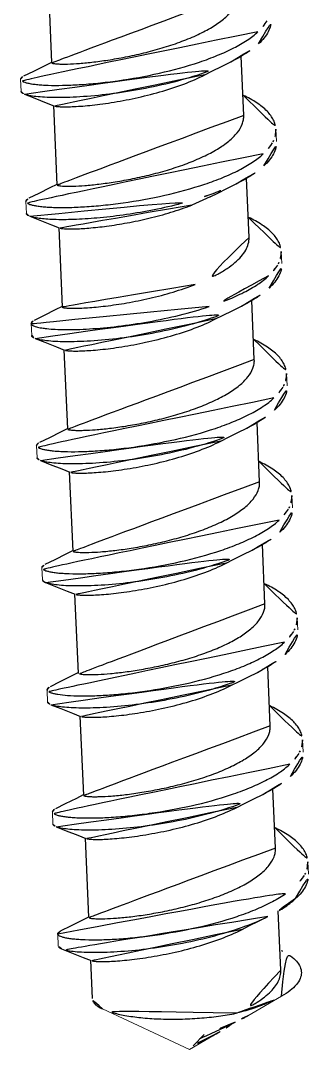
# Model space of a CAD drawing. Extents: x 16296675204 to 16296683393, y -37409618576 to -37409617244.
# Drawn here: x 16296675495.73 to 16296675500.29, y -37409618154.42 to -37409618138.15 of the extents above; entities that cross this region are included whole.
import ezdxf

# ---------------------------------------------------------------- set-up
doc = ezdxf.new("R2010")
doc.units = 0
doc.header["$LTSCALE"] = 10
doc.header["$MEASUREMENT"] = 0
doc.linetypes.add('ACAD_ISO02W100', pattern=[15, 12, -3])
doc.layers.get('0').update_dxf_attribs({"linetype": 'CONTINUOUS'})
doc.layers.add('虚线', color=8, linetype='ACAD_ISO02W100', lineweight=20)

msp = doc.modelspace()

# ---------------------------------------------------------------- linework, layer by layer
at = {"color": 7, "linetype": 'Continuous'}
for p, q in [((16296675496.16975, -37409618137.561043), (16296675496.224079, -37409618138.811523)), ((16296675499.263201, -37409618139.646637), (16296675499.222509, -37409618138.710068)), ((16296675496.14135, -37409618139.446564), (16296675496.263149, -37409618139.49556)), ((16296675496.253639, -37409618139.49173), (16296675496.30797, -37409618140.74221)), ((16296675499.34708, -37409618141.577339), (16296675499.306339, -37409618140.639549)), ((16296675498.734079, -37409618140.934486), (16296675498.44273, -37409618141.064293)), ((16296675496.221531, -37409618141.375771), (16296675496.347031, -37409618141.426247)), ((16296675496.337521, -37409618141.422417), (16296675496.39185, -37409618142.672897)), ((16296675499.430969, -37409618143.508034), (16296675499.39027, -37409618142.571373)), ((16296675496.30542, -37409618143.306473), (16296675496.43092, -37409618143.356941)), ((16296675496.42141, -37409618143.353119), (16296675496.47574, -37409618144.6036)), ((16296675499.514851, -37409618145.438728), (16296675499.474159, -37409618144.502274)), ((16296675496.389299, -37409618145.23716), (16296675496.514799, -37409618145.287643)), ((16296675496.505289, -37409618145.283813), (16296675496.55962, -37409618146.534286)), ((16296675499.59874, -37409618147.369423), (16296675499.55801, -37409618146.432137)), ((16296675496.07897, -37409618146.990387), (16296675496.0874, -37409618147.008163)), ((16296675496.0874, -37409618147.008163), (16296675496.131201, -37409618147.033859)), ((16296675496.473181, -37409618147.167847), (16296675496.59869, -37409618147.21833)), ((16296675496.58918, -37409618147.2145), (16296675496.643511, -37409618148.464989)), ((16296675499.682619, -37409618149.30011), (16296675499.64193, -37409618148.363449)), ((16296675496.64954, -37409618148.471581), (16296675496.643511, -37409618148.464989)), ((16296675496.162889, -37409618148.745781), (16296675496.154461, -37409618148.72802)), ((16296675496.55707, -37409618149.098549), (16296675496.68257, -37409618149.149017)), ((16296675496.673059, -37409618149.145203), (16296675496.72739, -37409618150.395683)), ((16296675499.76651, -37409618151.230797), (16296675499.725821, -37409618150.294357)), ((16296675496.640949, -37409618151.029243), (16296675496.76646, -37409618151.07972)), ((16296675496.756941, -37409618151.07589), (16296675496.811279, -37409618152.32637)), ((16296675499.850389, -37409618153.161499), (16296675499.80971, -37409618152.225273)), ((16296675496.72484, -37409618152.95993), (16296675496.85034, -37409618153.010406)), ((16296675496.84083, -37409618153.006577), (16296675496.86706, -37409618153.610359)), ((16296675498.75775, -37409618154.158211), (16296675498.95294, -37409618154.066589)), ((16296675498.95294, -37409618154.066589), (16296675499.12575, -37409618153.986198)), ((16296675498.461281, -37409618154.356293), (16296675498.635771, -37409618154.1782)), ((16296675498.64282, -37409618154.213203), (16296675498.56138, -37409618154.252831)), ((16296675498.64282, -37409618154.213203), (16296675498.668699, -37409618154.200691)), ((16296675498.668699, -37409618154.200691), (16296675498.75775, -37409618154.158211)), ((16296675498.890671, -37409618154.134277), (16296675498.88343, -37409618154.138443))]:
    msp.add_line(p, q, dxfattribs=at)
for points in [[(16296675496.22224, -37409618138.807892), (16296675496.115999, -37409618138.861771), (16296675495.93848, -37409618138.950371), (16296675495.7833, -37409618139.026741)], [(16296675498.6502, -37409618139.003799), (16296675498.759489, -37409618138.948387), (16296675498.92098, -37409618138.867844), (16296675499.05957, -37409618138.799652)], [(16296675495.79563, -37409618139.311073), (16296675495.959021, -37409618139.37455), (16296675496.14135, -37409618139.446564)], [(16296675496.306129, -37409618140.738579), (16296675496.199881, -37409618140.792458), (16296675496.02236, -37409618140.881073), (16296675495.867189, -37409618140.957443)], [(16296675498.734079, -37409618140.934486), (16296675498.84338, -37409618140.879089), (16296675499.004869, -37409618140.798531), (16296675499.143459, -37409618140.730347)], [(16296675495.879539, -37409618141.241783), (16296675496.037069, -37409618141.302963), (16296675496.221531, -37409618141.375771)], [(16296675496.390011, -37409618142.669273), (16296675496.28377, -37409618142.723152), (16296675496.106251, -37409618142.81176), (16296675495.951071, -37409618142.88813)], [(16296675498.817961, -37409618142.865181), (16296675498.927259, -37409618142.809776), (16296675499.088751, -37409618142.729233), (16296675499.227341, -37409618142.661041)], [(16296675495.963421, -37409618143.17247), (16296675496.120951, -37409618143.23365), (16296675496.30542, -37409618143.306473)], [(16296675496.4739, -37409618144.599968), (16296675496.367649, -37409618144.653847), (16296675496.19013, -37409618144.742447), (16296675496.03496, -37409618144.818817)], [(16296675498.90185, -37409618144.795883), (16296675499.011141, -37409618144.740479), (16296675499.17264, -37409618144.65992), (16296675499.31123, -37409618144.591728)], [(16296675496.04731, -37409618145.103157), (16296675496.20484, -37409618145.164337), (16296675496.389299, -37409618145.23716)], [(16296675496.557779, -37409618146.530663), (16296675496.45154, -37409618146.584541), (16296675496.27401, -37409618146.673149), (16296675496.118839, -37409618146.749512)], [(16296675498.985729, -37409618146.72657), (16296675499.09503, -37409618146.671173), (16296675499.256519, -37409618146.590607), (16296675499.395109, -37409618146.522423)], [(16296675496.131201, -37409618147.033859), (16296675496.288719, -37409618147.095039), (16296675496.473181, -37409618147.167847)], [(16296675496.641661, -37409618148.461357), (16296675496.535419, -37409618148.515244), (16296675496.357901, -37409618148.603844), (16296675496.202721, -37409618148.680206)], [(16296675499.06962, -37409618148.657257), (16296675499.178909, -37409618148.60186), (16296675499.34041, -37409618148.521309), (16296675499.478991, -37409618148.453117)], [(16296675496.21508, -37409618148.964546), (16296675496.37261, -37409618149.025726), (16296675496.55707, -37409618149.098549)], [(16296675496.72555, -37409618150.392052), (16296675496.619301, -37409618150.44593), (16296675496.44178, -37409618150.534531), (16296675496.28661, -37409618150.610901)], [(16296675499.1535, -37409618150.587959), (16296675499.2628, -37409618150.532547), (16296675499.42429, -37409618150.452003), (16296675499.56288, -37409618150.383812)], [(16296675496.29896, -37409618150.895241), (16296675496.45649, -37409618150.956421), (16296675496.640949, -37409618151.029243)], [(16296675496.809429, -37409618152.322739), (16296675496.70319, -37409618152.376617), (16296675496.525669, -37409618152.465233), (16296675496.370489, -37409618152.541603)], [(16296675499.237391, -37409618152.518646), (16296675499.34668, -37409618152.463249), (16296675499.508181, -37409618152.38269), (16296675499.646761, -37409618152.314507)], [(16296675496.382851, -37409618152.825943), (16296675496.54038, -37409618152.887123), (16296675496.72484, -37409618152.95993)]]:
    msp.add_lwpolyline(points, dxfattribs=at)
msp.add_arc((16296675498.93012, -37409618154.768463), 2.130513, 63.614215, 64.7460272, dxfattribs=at)
for points, knots in [([(16296675499.17931, -37409618137.71595), (16296675499.180309, -37409618137.738747), (16296675499.177271, -37409618137.785561), (16296675499.15057, -37409618137.881668), (16296675499.07605, -37409618138.002083), (16296675498.93889, -37409618138.133827), (16296675498.756321, -37409618138.258614), (16296675498.534491, -37409618138.374512), (16296675498.28137, -37409618138.479767), (16296675498.006399, -37409618138.572639), (16296675497.72002, -37409618138.65181), (16296675497.433201, -37409618138.716499), (16296675497.156981, -37409618138.766487), (16296675496.90201, -37409618138.802177), (16296675496.67816, -37409618138.824448), (16296675496.51506, -37409618138.833778), (16296675496.406601, -37409618138.835342), (16296675496.34374, -37409618138.834221), (16296675496.29394, -37409618138.831093), (16296675496.26124, -37409618138.827141), (16296675496.24165, -37409618138.822632), (16296675496.231741, -37409618138.819321), (16296675496.224251, -37409618138.815033), (16296675496.224091, -37409618138.811523)], [0, 0, 0, 0, 0.020473379, 0.041728798, 0.088965914, 0.145235111, 0.211407373, 0.286735407, 0.369456346, 0.45715445, 0.547003048, 0.635953711, 0.72089852, 0.798816075, 0.866904958, 0.922705167, 0.945348959, 0.964216136, 0.979137713, 0.990017197, 0.993933035, 0.996848199, 1, 1, 1, 1]), ([(16296675499.497339, -37409618138.515694), (16296675499.529461, -37409618138.486023), (16296675499.58674, -37409618138.426224), (16296675499.65287, -37409618138.328568), (16296675499.69208, -37409618138.228981), (16296675499.699129, -37409618138.161011), (16296675499.697701, -37409618138.128517)], [0, 0, 0, 0, 0.292041526, 0.550741374, 0.78281625, 1, 1, 1, 1]), ([(16296675499.6306, -37409618138.152077), (16296675499.622, -37409618138.166817), (16296675499.58164, -37409618138.229027), (16296675499.530809, -37409618138.283951), (16296675499.488951, -37409618138.322617)], [0, 0, 0, 0, 0.230554103, 1, 1, 1, 1]), ([(16296675499.488951, -37409618138.322617), (16296675499.43631, -37409618138.371246), (16296675499.312401, -37409618138.464943), (16296675499.097139, -37409618138.588249), (16296675498.844009, -37409618138.703133), (16296675498.45516, -37409618138.846313), (16296675497.928789, -37409618138.988243), (16296675497.388571, -37409618139.085823), (16296675496.96417, -37409618139.137383), (16296675496.67244, -37409618139.161507), (16296675496.409849, -37409618139.172592), (16296675496.21265, -37409618139.171967), (16296675496.075041, -37409618139.165314), (16296675495.988581, -37409618139.158142), (16296675495.91407, -37409618139.148712), (16296675495.85244, -37409618139.137604), (16296675495.802799, -37409618139.124283), (16296675495.76329, -37409618139.109238), (16296675495.735729, -37409618139.089287), (16296675495.73505, -37409618139.074593)], [0, 0, 0, 0, 0.054597863, 0.117772364, 0.188714815, 0.266126351, 0.433268236, 0.603274144, 0.683953964, 0.758925557, 0.826238258, 0.884142891, 0.909099898, 0.931175109, 0.95025002, 0.966227437, 0.979060216, 0.988785799, 1, 1, 1, 1]), ([(16296675499.05957, -37409618138.799652), (16296675499.14407, -37409618138.758293), (16296675499.29731, -37409618138.674408), (16296675499.43836, -37409618138.570183), (16296675499.497339, -37409618138.515694)], [0, 0, 0, 0, 0.539521217, 1, 1, 1, 1]), ([(16296675495.795641, -37409618139.311073), (16296675495.819851, -37409618139.320419), (16296675495.88018, -37409618139.335426), (16296675495.98638, -37409618139.350883), (16296675496.121849, -37409618139.36132), (16296675496.284241, -37409618139.36586), (16296675496.470949, -37409618139.363632), (16296675496.75935, -37409618139.350212), (16296675497.154751, -37409618139.312553), (16296675497.650921, -37409618139.236), (16296675498.15263, -37409618139.126259), (16296675498.626471, -37409618138.985641), (16296675498.923519, -37409618138.866241), (16296675499.05957, -37409618138.799652)], [0, 0, 0, 0, 0.023274835, 0.055459237, 0.096230148, 0.145031457, 0.201128559, 0.263646902, 0.403927526, 0.557104088, 0.713663413, 0.864151134, 1, 1, 1, 1]), ([(16296675495.73505, -37409618139.074593), (16296675495.734871, -37409618139.070572), (16296675495.73724, -37409618139.061417), (16296675495.74725, -37409618139.049294), (16296675495.763, -37409618139.037376), (16296675495.77593, -37409618139.03035), (16296675495.7833, -37409618139.026741)], [0, 0, 0, 0, 0.169903477, 0.38015767, 0.653504715, 1, 1, 1, 1]), ([(16296675498.65019, -37409618139.003799), (16296675498.54122, -37409618139.059464), (16296675498.306419, -37409618139.159821), (16296675497.935789, -37409618139.279984), (16296675497.551861, -37409618139.375267), (16296675497.234961, -37409618139.434471), (16296675496.99509, -37409618139.469063), (16296675496.833031, -37409618139.487991), (16296675496.68681, -37409618139.501007), (16296675496.559019, -37409618139.508583), (16296675496.45188, -37409618139.511368), (16296675496.367331, -37409618139.509956), (16296675496.311621, -37409618139.505966), (16296675496.27961, -37409618139.500603), (16296675496.267839, -37409618139.497452), (16296675496.263161, -37409618139.49556)], [0, 0, 0, 0, 0.149149321, 0.310484672, 0.474509807, 0.630988682, 0.703233264, 0.769884543, 0.829849333, 0.882139273, 0.925907836, 0.960437192, 0.985216736, 0.99385246, 1, 1, 1, 1]), ([(16296675495.743441, -37409618139.267639), (16296675495.74362, -37409618139.271652), (16296675495.746799, -37409618139.280548), (16296675495.757799, -37409618139.291763), (16296675495.774509, -37409618139.302254), (16296675495.787991, -37409618139.308121), (16296675495.795641, -37409618139.311073)], [0, 0, 0, 0, 0.170000844, 0.380271754, 0.653548251, 1, 1, 1, 1]), ([(16296675499.25725, -37409618139.329269), (16296675499.33156, -37409618139.364594), (16296675499.465071, -37409618139.437119), (16296675499.609289, -37409618139.550011), (16296675499.69219, -37409618139.646637), (16296675499.736191, -37409618139.717957), (16296675499.76428, -37409618139.791222), (16296675499.77211, -37409618139.841476), (16296675499.773199, -37409618139.86615)], [0, 0, 0, 0, 0.316990066, 0.583646465, 0.699612004, 0.805856751, 0.904870208, 1, 1, 1, 1]), ([(16296675499.263189, -37409618139.646637), (16296675499.264179, -37409618139.669441), (16296675499.261169, -37409618139.716263), (16296675499.23444, -37409618139.812363), (16296675499.159941, -37409618139.93277), (16296675499.022791, -37409618140.064529), (16296675498.84021, -37409618140.189301), (16296675498.61838, -37409618140.305206), (16296675498.36525, -37409618140.410469), (16296675498.090281, -37409618140.503326), (16296675497.8039, -37409618140.582497), (16296675497.51708, -37409618140.647186), (16296675497.24086, -37409618140.697189), (16296675496.985889, -37409618140.732872), (16296675496.762039, -37409618140.75515), (16296675496.598949, -37409618140.764473), (16296675496.49048, -37409618140.766037), (16296675496.42762, -37409618140.764908), (16296675496.377819, -37409618140.761787), (16296675496.345131, -37409618140.757843), (16296675496.325541, -37409618140.753319), (16296675496.315639, -37409618140.750023), (16296675496.308121, -37409618140.74572), (16296675496.30797, -37409618140.74221)], [0, 0, 0, 0, 0.020473109, 0.041728852, 0.088964898, 0.145233819, 0.211407294, 0.286736722, 0.36945788, 0.457155013, 0.547002835, 0.63595387, 0.720899785, 0.798817581, 0.86690496, 0.922702885, 0.945351231, 0.964212898, 0.979139644, 0.990015343, 0.993929586, 0.996847636, 1, 1, 1, 1]), ([(16296675499.773199, -37409618139.86615), (16296675499.77449, -37409618139.895523), (16296675499.76907, -37409618139.95652), (16296675499.748859, -37409618140.01413), (16296675499.735729, -37409618140.042282)], [0, 0, 0, 0, 0.486192478, 1, 1, 1, 1]), ([(16296675499.581221, -37409618140.446381), (16296675499.613331, -37409618140.416733), (16296675499.670589, -37409618140.356956), (16296675499.736691, -37409618140.259361), (16296675499.775921, -37409618140.159843), (16296675499.783001, -37409618140.091904), (16296675499.78159, -37409618140.059433)], [0, 0, 0, 0, 0.292048077, 0.550747257, 0.782820688, 1, 1, 1, 1]), ([(16296675499.715521, -37409618140.080971), (16296675499.706909, -37409618140.095886), (16296675499.666361, -37409618140.158791), (16296675499.615089, -37409618140.214279), (16296675499.57283, -37409618140.253311)], [0, 0, 0, 0, 0.230375107, 1, 1, 1, 1]), ([(16296675499.735729, -37409618140.042282), (16296675499.734209, -37409618140.045532), (16296675499.727909, -37409618140.058647), (16296675499.72101, -37409618140.071472), (16296675499.715521, -37409618140.080971)], [0, 0, 0, 0, 0.245966155, 1, 1, 1, 1]), ([(16296675499.57283, -37409618140.253311), (16296675499.520189, -37409618140.301941), (16296675499.396271, -37409618140.395653), (16296675499.180969, -37409618140.518967), (16296675498.927799, -37409618140.633858), (16296675498.538919, -37409618140.777039), (16296675498.01252, -37409618140.918983), (16296675497.472269, -37409618141.016541), (16296675497.047859, -37409618141.068092), (16296675496.75613, -37409618141.092216), (16296675496.493561, -37409618141.103287), (16296675496.296391, -37409618141.102661), (16296675496.15881, -37409618141.095993), (16296675496.072359, -37409618141.088821), (16296675495.997869, -37409618141.079399), (16296675495.93626, -37409618141.068283), (16296675495.886629, -37409618141.054947), (16296675495.847139, -37409618141.039917), (16296675495.81959, -37409618141.019958), (16296675495.818939, -37409618141.005257)], [0, 0, 0, 0, 0.054600543, 0.117783657, 0.188737132, 0.266159541, 0.433309613, 0.60331789, 0.684002339, 0.758972711, 0.826278771, 0.884173677, 0.909125167, 0.931195935, 0.950266523, 0.966240412, 0.979069487, 0.988791659, 1, 1, 1, 1]), ([(16296675499.143459, -37409618140.730347), (16296675499.22794, -37409618140.689003), (16296675499.38118, -37409618140.60511), (16296675499.52223, -37409618140.500877), (16296675499.581221, -37409618140.446381)], [0, 0, 0, 0, 0.53945091, 1, 1, 1, 1]), ([(16296675498.6434, -37409618140.931213), (16296675498.688351, -37409618140.916237), (16296675498.85804, -37409618140.857147), (16296675499.024599, -37409618140.788513), (16296675499.143459, -37409618140.730347)], [0, 0, 0, 0, 0.263643768, 1, 1, 1, 1]), ([(16296675495.818939, -37409618141.005257), (16296675495.81875, -37409618141.001244), (16296675495.821131, -37409618140.992104), (16296675495.83115, -37409618140.979973), (16296675495.846889, -37409618140.968071), (16296675495.859819, -37409618140.961037), (16296675495.86718, -37409618140.957443)], [0, 0, 0, 0, 0.169915353, 0.380200073, 0.6535533, 1, 1, 1, 1]), ([(16296675495.879551, -37409618141.241783), (16296675495.89963, -37409618141.249527), (16296675495.948441, -37409618141.262589), (16296675496.033449, -37409618141.276802), (16296675496.140221, -37409618141.287567), (16296675496.32197, -37409618141.297096), (16296675496.592239, -37409618141.295143), (16296675496.95783, -37409618141.272003), (16296675497.365191, -37409618141.225273), (16296675497.79442, -37409618141.153961), (16296675498.22455, -37409618141.058281), (16296675498.50655, -37409618140.976784), (16296675498.6434, -37409618140.931213)], [0, 0, 0, 0, 0.023014529, 0.053783274, 0.092115092, 0.13766088, 0.248319327, 0.380822512, 0.529134388, 0.68649583, 0.845784146, 1, 1, 1, 1]), ([(16296675498.44273, -37409618141.064293), (16296675498.33391, -37409618141.106827), (16296675498.109381, -37409618141.183434), (16296675497.76687, -37409618141.275452), (16296675497.427521, -37409618141.346764), (16296675497.1101, -37409618141.397247), (16296675496.86717, -37409618141.424301), (16296675496.69701, -37409618141.436417), (16296675496.591881, -37409618141.440941), (16296675496.50386, -37409618141.441872), (16296675496.4342, -37409618141.43969), (16296675496.38805, -37409618141.435638), (16296675496.36117, -37409618141.430733), (16296675496.35111, -37409618141.427902), (16296675496.34704, -37409618141.426247)], [0, 0, 0, 0, 0.163619595, 0.331822259, 0.496383853, 0.648977094, 0.781754885, 0.838514165, 0.887839372, 0.92908934, 0.961746733, 0.985430199, 0.993851252, 1, 1, 1, 1]), ([(16296675495.82732, -37409618141.198357), (16296675495.827511, -37409618141.202377), (16296675495.83069, -37409618141.211273), (16296675495.841709, -37409618141.222473), (16296675495.858419, -37409618141.232948), (16296675495.871901, -37409618141.238823), (16296675495.879551, -37409618141.241783)], [0, 0, 0, 0, 0.169972294, 0.380251106, 0.653586153, 1, 1, 1, 1]), ([(16296675499.340099, -37409618141.259468), (16296675499.414579, -37409618141.294823), (16296675499.54838, -37409618141.367416), (16296675499.69293, -37409618141.480453), (16296675499.775999, -37409618141.577217), (16296675499.82007, -37409618141.648643), (16296675499.8482, -37409618141.722023), (16296675499.85602, -37409618141.772346), (16296675499.85709, -37409618141.79705)], [0, 0, 0, 0, 0.317069623, 0.583760876, 0.699715129, 0.805931528, 0.904908301, 1, 1, 1, 1]), ([(16296675499.34708, -37409618141.577339), (16296675499.348539, -37409618141.610764), (16296675499.340269, -37409618141.681084), (16296675499.29612, -37409618141.783241), (16296675499.22271, -37409618141.882751), (16296675499.12212, -37409618141.979172), (16296675498.99642, -37409618142.072121), (16296675498.79031, -37409618142.195129), (16296675498.618271, -37409618142.271919), (16296675498.497259, -37409618142.319237)], [0, 0, 0, 0, 0.084468713, 0.175528037, 0.278039555, 0.394648873, 0.526115147, 0.671938529, 1, 1, 1, 1]), ([(16296675499.85709, -37409618141.79705), (16296675499.85836, -37409618141.826218), (16296675499.853001, -37409618141.886757), (16296675499.833059, -37409618141.943977), (16296675499.82008, -37409618141.971962)], [0, 0, 0, 0, 0.486351794, 1, 1, 1, 1]), ([(16296675499.66511, -37409618142.377083), (16296675499.697229, -37409618142.347397), (16296675499.75452, -37409618142.287598), (16296675499.82065, -37409618142.189934), (16296675499.859859, -37409618142.09034), (16296675499.866911, -37409618142.022362), (16296675499.865471, -37409618141.989868)], [0, 0, 0, 0, 0.292051707, 0.550748806, 0.782818398, 1, 1, 1, 1]), ([(16296675499.79777, -37409618142.014473), (16296675499.789181, -37409618142.029137), (16296675499.74892, -37409618142.090927), (16296675499.698351, -37409618142.145554), (16296675499.656719, -37409618142.184013)], [0, 0, 0, 0, 0.230654947, 1, 1, 1, 1]), ([(16296675499.82008, -37409618141.971962), (16296675499.81843, -37409618141.975517), (16296675499.81151, -37409618141.989967), (16296675499.803881, -37409618142.004059), (16296675499.79777, -37409618142.014473)], [0, 0, 0, 0, 0.245565464, 1, 1, 1, 1]), ([(16296675499.656719, -37409618142.184013), (16296675499.60342, -37409618142.233238), (16296675499.477791, -37409618142.328033), (16296675499.25934, -37409618142.452553), (16296675499.002359, -37409618142.568428), (16296675498.816681, -37409618142.636261), (16296675498.718901, -37409618142.668831)], [0, 0, 0, 0, 0.204888905, 0.442210902, 0.708951981, 1, 1, 1, 1]), ([(16296675498.497259, -37409618142.319237), (16296675498.38184, -37409618142.364357), (16296675498.14365, -37409618142.444931), (16296675497.78113, -37409618142.540222), (16296675497.424709, -37409618142.612282), (16296675497.14119, -37409618142.654617), (16296675496.934139, -37409618142.677277), (16296675496.799589, -37409618142.688408), (16296675496.681829, -37409618142.694794), (16296675496.58276, -37409618142.696953), (16296675496.503759, -37409618142.69548), (16296675496.4464, -37409618142.691254), (16296675496.41185, -37409618142.68528), (16296675496.39599, -37409618142.679207), (16296675496.391939, -37409618142.674797), (16296675496.391859, -37409618142.672897)], [0, 0, 0, 0, 0.172480272, 0.34952702, 0.521413894, 0.678347525, 0.748337476, 0.811271997, 0.866244616, 0.912441095, 0.949215814, 0.976059777, 0.99272841, 0.997353392, 1, 1, 1, 1]), ([(16296675499.227341, -37409618142.661041), (16296675499.311831, -37409618142.619682), (16296675499.465071, -37409618142.535797), (16296675499.606119, -37409618142.431557), (16296675499.66511, -37409618142.377083)], [0, 0, 0, 0, 0.539499968, 1, 1, 1, 1]), ([(16296675498.718901, -37409618142.668831), (16296675498.564251, -37409618142.720337), (16296675498.24543, -37409618142.810753), (16296675497.761259, -37409618142.912842), (16296675497.285089, -37409618142.98407), (16296675496.906361, -37409618143.019211), (16296675496.62974, -37409618143.031883), (16296675496.449739, -37409618143.034126), (16296675496.292101, -37409618143.030083), (16296675496.175961, -37409618143.021721), (16296675496.096189, -37409618143.011963), (16296675496.046579, -37409618143.003906), (16296675496.00412, -37409618142.994858), (16296675495.96896, -37409618142.984901), (16296675495.94113, -37409618142.974213), (16296675495.92065, -37409618142.962791), (16296675495.90708, -37409618142.950569), (16296675495.90303, -37409618142.940483), (16296675495.902821, -37409618142.935982)], [0, 0, 0, 0, 0.169969886, 0.345127085, 0.515660394, 0.671738197, 0.74149642, 0.804356511, 0.859406159, 0.905882318, 0.925710051, 0.943188311, 0.958273757, 0.970953616, 0.981258983, 0.989287038, 0.995306043, 1, 1, 1, 1]), ([(16296675495.96343, -37409618143.17247), (16296675495.98764, -37409618143.181808), (16296675496.047991, -37409618143.196823), (16296675496.15419, -37409618143.212273), (16296675496.289671, -37409618143.22271), (16296675496.45208, -37409618143.227249), (16296675496.6388, -37409618143.225014), (16296675496.92721, -37409618143.211594), (16296675497.322599, -37409618143.17392), (16296675497.818769, -37409618143.097366), (16296675498.320459, -37409618142.987633), (16296675498.794279, -37409618142.847023), (16296675499.091299, -37409618142.727623), (16296675499.227341, -37409618142.661041)], [0, 0, 0, 0, 0.023277942, 0.0554649, 0.096239823, 0.145048108, 0.201149802, 0.263671785, 0.403950559, 0.557120703, 0.713681163, 0.864163486, 1, 1, 1, 1]), ([(16296675495.902821, -37409618142.935982), (16296675495.902639, -37409618142.931961), (16296675495.905001, -37409618142.922813), (16296675495.91502, -37409618142.910683), (16296675495.930771, -37409618142.898773), (16296675495.943701, -37409618142.891731), (16296675495.951071, -37409618142.88813)], [0, 0, 0, 0, 0.169906992, 0.380145026, 0.653498445, 1, 1, 1, 1]), ([(16296675498.817961, -37409618142.865181), (16296675498.70899, -37409618142.920853), (16296675498.47418, -37409618143.02121), (16296675498.103559, -37409618143.141373), (16296675497.71962, -37409618143.236656), (16296675497.40271, -37409618143.29586), (16296675497.162849, -37409618143.330452), (16296675497.00078, -37409618143.34938), (16296675496.854561, -37409618143.362396), (16296675496.72677, -37409618143.369957), (16296675496.61964, -37409618143.372749), (16296675496.535089, -37409618143.371353), (16296675496.479389, -37409618143.367363), (16296675496.44738, -37409618143.361977), (16296675496.4356, -37409618143.358841), (16296675496.43092, -37409618143.356941)], [0, 0, 0, 0, 0.149150169, 0.310486837, 0.474513135, 0.630992301, 0.703238111, 0.769888065, 0.829853885, 0.882142426, 0.925910121, 0.960439367, 0.985215964, 0.993851966, 1, 1, 1, 1]), ([(16296675495.911209, -37409618143.129051), (16296675495.91139, -37409618143.133057), (16296675495.914579, -37409618143.141953), (16296675495.9256, -37409618143.15316), (16296675495.94231, -37409618143.163643), (16296675495.95578, -37409618143.169518), (16296675495.96343, -37409618143.17247)], [0, 0, 0, 0, 0.170001417, 0.38031259, 0.653588561, 1, 1, 1, 1]), ([(16296675499.425039, -37409618143.190666), (16296675499.49935, -37409618143.22599), (16296675499.632851, -37409618143.298523), (16296675499.777069, -37409618143.4114), (16296675499.859961, -37409618143.508018), (16296675499.90395, -37409618143.57933), (16296675499.932039, -37409618143.65258), (16296675499.939871, -37409618143.702827), (16296675499.940969, -37409618143.727493)], [0, 0, 0, 0, 0.317000232, 0.583666773, 0.699629161, 0.805867642, 0.904875914, 1, 1, 1, 1]), ([(16296675499.43096, -37409618143.508034), (16296675499.43195, -37409618143.53083), (16296675499.428949, -37409618143.577637), (16296675499.402201, -37409618143.673737), (16296675499.327709, -37409618143.794159), (16296675499.19055, -37409618143.925919), (16296675499.00798, -37409618144.05069), (16296675498.78615, -37409618144.166588), (16296675498.53302, -37409618144.271858), (16296675498.258051, -37409618144.364723), (16296675497.97167, -37409618144.443893), (16296675497.684851, -37409618144.508583), (16296675497.40863, -37409618144.558578), (16296675497.15366, -37409618144.594261), (16296675496.92981, -37409618144.616531), (16296675496.76671, -37409618144.625847), (16296675496.658251, -37409618144.627434), (16296675496.59539, -37409618144.626297), (16296675496.545589, -37409618144.623177), (16296675496.512899, -37409618144.619217), (16296675496.493311, -37409618144.614708), (16296675496.4834, -37409618144.611397), (16296675496.475889, -37409618144.607109), (16296675496.47574, -37409618144.6036)], [0, 0, 0, 0, 0.020473002, 0.041729138, 0.088965208, 0.145233793, 0.211406747, 0.286736229, 0.369457741, 0.457155141, 0.54700295, 0.635953768, 0.720899608, 0.798817914, 0.866905807, 0.922703783, 0.945350945, 0.964213393, 0.979140238, 0.990015267, 0.993930377, 0.996848763, 1, 1, 1, 1]), ([(16296675499.940969, -37409618143.727493), (16296675499.942261, -37409618143.75679), (16296675499.93689, -37409618143.817627), (16296675499.91679, -37409618143.875099), (16296675499.903721, -37409618143.903191)], [0, 0, 0, 0, 0.486262534, 1, 1, 1, 1]), ([(16296675499.748989, -37409618144.30777), (16296675499.781111, -37409618144.278099), (16296675499.83839, -37409618144.218307), (16296675499.90451, -37409618144.120667), (16296675499.943729, -37409618144.021088), (16296675499.95079, -37409618143.953117), (16296675499.94936, -37409618143.920631)], [0, 0, 0, 0, 0.292042019, 0.550739331, 0.782814934, 1, 1, 1, 1]), ([(16296675499.88261, -37409618143.943542), (16296675499.874001, -37409618143.958351), (16296675499.83358, -37409618144.02079), (16296675499.7826, -37409618144.075897), (16296675499.740601, -37409618144.1147)], [0, 0, 0, 0, 0.230493294, 1, 1, 1, 1]), ([(16296675499.903721, -37409618143.903191), (16296675499.902149, -37409618143.90657), (16296675499.89558, -37409618143.920273), (16296675499.888359, -37409618143.93364), (16296675499.88261, -37409618143.943542)], [0, 0, 0, 0, 0.245792502, 1, 1, 1, 1]), ([(16296675499.740601, -37409618144.1147), (16296675499.68796, -37409618144.16333), (16296675499.564051, -37409618144.257019), (16296675499.348789, -37409618144.380333), (16296675499.095659, -37409618144.495216), (16296675498.7068, -37409618144.63839), (16296675498.180441, -37409618144.780327), (16296675497.640221, -37409618144.877899), (16296675497.215811, -37409618144.929459), (16296675496.924089, -37409618144.953598), (16296675496.661501, -37409618144.964668), (16296675496.4643, -37409618144.96405), (16296675496.326691, -37409618144.95739), (16296675496.24024, -37409618144.950218), (16296675496.16573, -37409618144.940804), (16296675496.104099, -37409618144.929688), (16296675496.054461, -37409618144.916359), (16296675496.01494, -37409618144.901321), (16296675495.987379, -37409618144.881378), (16296675495.9867, -37409618144.866676)], [0, 0, 0, 0, 0.054597986, 0.117772217, 0.188715866, 0.266129497, 0.433272362, 0.603276075, 0.683956074, 0.75892818, 0.826240366, 0.884144047, 0.90910043, 0.931175064, 0.950249452, 0.966226519, 0.979059587, 0.988785469, 1, 1, 1, 1]), ([(16296675499.31122, -37409618144.591728), (16296675499.39572, -37409618144.550377), (16296675499.54896, -37409618144.466476), (16296675499.69001, -37409618144.362251), (16296675499.748989, -37409618144.30777)], [0, 0, 0, 0, 0.539524449, 1, 1, 1, 1]), ([(16296675496.047319, -37409618145.103157), (16296675496.071529, -37409618145.112503), (16296675496.13187, -37409618145.127518), (16296675496.23807, -37409618145.14296), (16296675496.373541, -37409618145.153397), (16296675496.53594, -37409618145.157944), (16296675496.722651, -37409618145.155708), (16296675497.011049, -37409618145.142288), (16296675497.406441, -37409618145.104622), (16296675497.902611, -37409618145.028084), (16296675498.404301, -37409618144.918327), (16296675498.878139, -37409618144.777718), (16296675499.17518, -37409618144.658318), (16296675499.31122, -37409618144.591728)], [0, 0, 0, 0, 0.023277451, 0.055464633, 0.09623774, 0.14503984, 0.201136904, 0.263654313, 0.403933677, 0.557110773, 0.713667872, 0.864152084, 1, 1, 1, 1]), ([(16296675498.90185, -37409618144.795883), (16296675498.792879, -37409618144.851547), (16296675498.558069, -37409618144.951897), (16296675498.187441, -37409618145.07206), (16296675497.803511, -37409618145.167358), (16296675497.486601, -37409618145.226547), (16296675497.246731, -37409618145.261147), (16296675497.084669, -37409618145.280083), (16296675496.93845, -37409618145.293083), (16296675496.810659, -37409618145.300659), (16296675496.70352, -37409618145.303436), (16296675496.61898, -37409618145.302048), (16296675496.563271, -37409618145.298042), (16296675496.53126, -37409618145.292679), (16296675496.51948, -37409618145.289528), (16296675496.514811, -37409618145.287643)], [0, 0, 0, 0, 0.149151547, 0.310488778, 0.474514623, 0.630994236, 0.703239379, 0.769892041, 0.82985295, 0.88214777, 0.925908982, 0.960442813, 0.985217861, 0.993857596, 1, 1, 1, 1]), ([(16296675495.9867, -37409618144.866676), (16296675495.986521, -37409618144.862663), (16296675495.98889, -37409618144.8535), (16296675495.998899, -37409618144.84137), (16296675496.01465, -37409618144.829468), (16296675496.02758, -37409618144.822433), (16296675496.03495, -37409618144.818817)], [0, 0, 0, 0, 0.16990336, 0.380157728, 0.653503805, 1, 1, 1, 1]), ([(16296675495.99509, -37409618145.0597), (16296675495.99527, -37409618145.063721), (16296675495.99844, -37409618145.072617), (16296675496.00946, -37409618145.083839), (16296675496.026171, -37409618145.09433), (16296675496.03966, -37409618145.100212), (16296675496.047319, -37409618145.103157)], [0, 0, 0, 0, 0.169972429, 0.380207642, 0.653495903, 1, 1, 1, 1]), ([(16296675499.50864, -37409618145.121223), (16296675499.582991, -37409618145.156563), (16296675499.71657, -37409618145.229103), (16296675499.86087, -37409618145.34201), (16296675499.94381, -37409618145.438667), (16296675499.987829, -37409618145.510017), (16296675500.01593, -37409618145.583313), (16296675500.023769, -37409618145.633583), (16296675500.024851, -37409618145.658257)], [0, 0, 0, 0, 0.31700398, 0.58366878, 0.699633119, 0.805873057, 0.904878898, 1, 1, 1, 1]), ([(16296675499.514851, -37409618145.438728), (16296675499.515841, -37409618145.461517), (16296675499.51281, -37409618145.508339), (16296675499.48612, -37409618145.604446), (16296675499.411591, -37409618145.724854), (16296675499.274441, -37409618145.856613), (16296675499.09186, -37409618145.981377), (16296675498.870029, -37409618146.097282), (16296675498.616911, -37409618146.202553), (16296675498.34194, -37409618146.295418), (16296675498.05555, -37409618146.374588), (16296675497.76873, -37409618146.439278), (16296675497.49251, -37409618146.489273), (16296675497.237551, -37409618146.524948), (16296675497.0137, -37409618146.547234), (16296675496.850599, -37409618146.556549), (16296675496.74214, -37409618146.558113), (16296675496.679279, -37409618146.556992), (16296675496.629471, -37409618146.553864), (16296675496.596781, -37409618146.549911), (16296675496.57719, -37409618146.545403), (16296675496.567289, -37409618146.542091), (16296675496.55978, -37409618146.537804), (16296675496.559629, -37409618146.534286)], [0, 0, 0, 0, 0.020473564, 0.04172826, 0.088965556, 0.145235416, 0.211408292, 0.286736393, 0.36945677, 0.457154207, 0.547002859, 0.635953903, 0.72089867, 0.798815541, 0.866903441, 0.922703135, 0.9453491, 0.964214973, 0.979136713, 0.990017623, 0.993931108, 0.99684619, 1, 1, 1, 1]), ([(16296675500.024851, -37409618145.658257), (16296675500.02614, -37409618145.687576), (16296675500.020741, -37409618145.748482), (16296675500.000589, -37409618145.806023), (16296675499.98749, -37409618145.834129)], [0, 0, 0, 0, 0.486228803, 1, 1, 1, 1]), ([(16296675499.83288, -37409618146.238457), (16296675499.864981, -37409618146.208801), (16296675499.922251, -37409618146.149017), (16296675499.988359, -37409618146.051422), (16296675500.02759, -37409618145.951881), (16296675500.03466, -37409618145.883942), (16296675500.033251, -37409618145.851463)], [0, 0, 0, 0, 0.292052229, 0.550751429, 0.782822512, 1, 1, 1, 1]), ([(16296675499.96665, -37409618145.87397), (16296675499.95804, -37409618145.888802), (16296675499.917589, -37409618145.951347), (16296675499.866541, -37409618146.006554), (16296675499.82449, -37409618146.045387)], [0, 0, 0, 0, 0.23046739, 1, 1, 1, 1]), ([(16296675499.98749, -37409618145.834129), (16296675499.985929, -37409618145.837471), (16296675499.979441, -37409618145.850983), (16296675499.972321, -37409618145.864189), (16296675499.96665, -37409618145.87397)], [0, 0, 0, 0, 0.245845959, 1, 1, 1, 1]), ([(16296675499.82449, -37409618146.045387), (16296675499.771839, -37409618146.094017), (16296675499.647909, -37409618146.187729), (16296675499.4326, -37409618146.311058), (16296675499.17942, -37409618146.425957), (16296675498.79051, -37409618146.569138), (16296675498.26409, -37409618146.711067), (16296675497.723829, -37409618146.80864), (16296675497.2994, -37409618146.860184), (16296675497.007681, -37409618146.884308), (16296675496.745119, -37409618146.89537), (16296675496.54796, -37409618146.894737), (16296675496.410391, -37409618146.888069), (16296675496.32395, -37409618146.880898), (16296675496.24947, -37409618146.871468), (16296675496.18786, -37409618146.860352), (16296675496.13825, -37409618146.847023), (16296675496.098761, -37409618146.831993), (16296675496.071239, -37409618146.812019), (16296675496.070589, -37409618146.797333)], [0, 0, 0, 0, 0.054603244, 0.117790983, 0.188748185, 0.266174072, 0.433328141, 0.603342662, 0.684027826, 0.758996965, 0.826299971, 0.88419148, 0.909141168, 0.931210114, 0.950278412, 0.96625021, 0.979076455, 0.988795864, 1, 1, 1, 1]), ([(16296675499.395109, -37409618146.522423), (16296675499.479601, -37409618146.481071), (16296675499.632839, -37409618146.397186), (16296675499.77389, -37409618146.292953), (16296675499.83288, -37409618146.238457)], [0, 0, 0, 0, 0.539494874, 1, 1, 1, 1]), ([(16296675496.13121, -37409618147.033852), (16296675496.15543, -37409618147.043213), (16296675496.215771, -37409618147.058212), (16296675496.32198, -37409618147.073662), (16296675496.45746, -37409618147.084099), (16296675496.619869, -37409618147.088631), (16296675496.80658, -37409618147.086403), (16296675497.09498, -37409618147.072983), (16296675497.49037, -37409618147.035309), (16296675497.98654, -37409618146.958763), (16296675498.488239, -37409618146.849007), (16296675498.962061, -37409618146.708397), (16296675499.259069, -37409618146.588997), (16296675499.395109, -37409618146.522423)], [0, 0, 0, 0, 0.023283223, 0.05546621, 0.09624573, 0.145052013, 0.201149906, 0.263670519, 0.403945888, 0.55712444, 0.713687283, 0.864163515, 1, 1, 1, 1]), ([(16296675496.070589, -37409618146.797333), (16296675496.07041, -37409618146.793297), (16296675496.07279, -37409618146.784157), (16296675496.082809, -37409618146.772049), (16296675496.098551, -37409618146.760147), (16296675496.111469, -37409618146.75312), (16296675496.118839, -37409618146.749512)], [0, 0, 0, 0, 0.16992357, 0.38022582, 0.65358107, 1, 1, 1, 1]), ([(16296675498.985729, -37409618146.72657), (16296675498.87677, -37409618146.782242), (16296675498.64196, -37409618146.882591), (16296675498.271339, -37409618147.002747), (16296675497.887409, -37409618147.098053), (16296675497.570511, -37409618147.157227), (16296675497.330641, -37409618147.191833), (16296675497.168579, -37409618147.210762), (16296675497.02236, -37409618147.223778), (16296675496.894569, -37409618147.231354), (16296675496.78743, -37409618147.234138), (16296675496.702881, -37409618147.232727), (16296675496.647169, -37409618147.228737), (16296675496.61515, -37409618147.223373), (16296675496.603371, -37409618147.220222), (16296675496.59869, -37409618147.21833)], [0, 0, 0, 0, 0.149146896, 0.310480309, 0.47450344, 0.630980145, 0.703226469, 0.769875206, 0.829841981, 0.882131615, 0.92589884, 0.960430965, 0.98521186, 0.9938523, 1, 1, 1, 1]), ([(16296675499.591721, -37409618147.051537), (16296675499.666201, -37409618147.086891), (16296675499.800011, -37409618147.159477), (16296675499.944559, -37409618147.272507), (16296675500.027639, -37409618147.369278), (16296675500.071711, -37409618147.440697), (16296675500.09985, -37409618147.514061), (16296675500.10767, -37409618147.564377), (16296675500.10874, -37409618147.589088)], [0, 0, 0, 0, 0.317074859, 0.583767401, 0.69972188, 0.805937477, 0.904912273, 1, 1, 1, 1]), ([(16296675499.59873, -37409618147.369423), (16296675499.599689, -37409618147.391571), (16296675499.59692, -37409618147.437019), (16296675499.571831, -37409618147.530243), (16296675499.50173, -37409618147.647278), (16296675499.37187, -37409618147.775909), (16296675499.23242, -37409618147.874199), (16296675499.10174, -37409618147.950218), (16296675498.951309, -37409618148.027512), (16296675498.74511, -37409618148.11618), (16296675498.48077, -37409618148.208847), (16296675498.20363, -37409618148.28875), (16296675497.923731, -37409618148.355057), (16296675497.651239, -37409618148.407471), (16296675497.396111, -37409618148.446167), (16296675497.167669, -37409618148.471863), (16296675496.997761, -37409618148.484154), (16296675496.881439, -37409618148.488197), (16296675496.810829, -37409618148.488724), (16296675496.75231, -37409618148.487167), (16296675496.70624, -37409618148.483963), (16296675496.673321, -37409618148.479218), (16296675496.65559, -37409618148.474808), (16296675496.64954, -37409618148.471581)], [0, 0, 0, 0, 0.019949674, 0.040622226, 0.086348835, 0.140533423, 0.204107457, 0.239292727, 0.276520643, 0.356191232, 0.440992957, 0.528376955, 0.61556515, 0.699693723, 0.777943317, 0.847660759, 0.90646861, 0.931142014, 0.952365898, 0.969972679, 0.983823942, 0.993829037, 1, 1, 1, 1]), ([(16296675500.10874, -37409618147.589088), (16296675500.11001, -37409618147.618263), (16296675500.10466, -37409618147.678833), (16296675500.084709, -37409618147.736061), (16296675500.071739, -37409618147.764053)], [0, 0, 0, 0, 0.486349005, 1, 1, 1, 1]), ([(16296675499.916759, -37409618148.169159), (16296675499.948879, -37409618148.139481), (16296675500.006161, -37409618148.079689), (16296675500.07229, -37409618147.982033), (16296675500.111509, -37409618147.882446), (16296675500.118561, -37409618147.814468), (16296675500.117121, -37409618147.781982)], [0, 0, 0, 0, 0.292045552, 0.550743366, 0.782816347, 1, 1, 1, 1]), ([(16296675500.049419, -37409618147.806572), (16296675500.040831, -37409618147.821243), (16296675500.00057, -37409618147.883034), (16296675499.950001, -37409618147.93763), (16296675499.908369, -37409618147.976089)], [0, 0, 0, 0, 0.230656596, 1, 1, 1, 1]), ([(16296675500.071739, -37409618147.764053), (16296675500.07008, -37409618147.767609), (16296675500.06316, -37409618147.782051), (16296675500.055519, -37409618147.79615), (16296675500.049419, -37409618147.806572)], [0, 0, 0, 0, 0.245563423, 1, 1, 1, 1]), ([(16296675499.908369, -37409618147.976089), (16296675499.85758, -37409618148.02301), (16296675499.7386, -37409618148.113586), (16296675499.53231, -37409618148.23336), (16296675499.29015, -37409618148.345337), (16296675498.917681, -37409618148.485771), (16296675498.410879, -37409618148.626938), (16296675497.888081, -37409618148.726227), (16296675497.473289, -37409618148.781067), (16296675497.183741, -37409618148.808502), (16296675496.919069, -37409618148.823433), (16296675496.686131, -37409618148.826813), (16296675496.49106, -37409618148.819893), (16296675496.35462, -37409618148.806282), (16296675496.26857, -37409618148.790222), (16296675496.221609, -37409618148.777649), (16296675496.18696, -37409618148.763931), (16296675496.168859, -37409618148.752213), (16296675496.162889, -37409618148.745781)], [0, 0, 0, 0, 0.052925578, 0.113929582, 0.182305603, 0.256900525, 0.41842685, 0.584226952, 0.663827556, 0.73862395, 0.806797547, 0.866691075, 0.916864198, 0.956159758, 0.97147833, 0.983842928, 0.993284766, 1, 1, 1, 1]), ([(16296675499.478991, -37409618148.453117), (16296675499.56349, -37409618148.411758), (16296675499.71673, -37409618148.327873), (16296675499.85778, -37409618148.22364), (16296675499.916759, -37409618148.169159)], [0, 0, 0, 0, 0.539503301, 1, 1, 1, 1]), ([(16296675496.21508, -37409618148.964546), (16296675496.2393, -37409618148.973892), (16296675496.299641, -37409618148.988907), (16296675496.40584, -37409618149.004349), (16296675496.541321, -37409618149.014793), (16296675496.70373, -37409618149.019333), (16296675496.89044, -37409618149.017097), (16296675497.17885, -37409618149.00367), (16296675497.57424, -37409618148.966003), (16296675498.07041, -37409618148.889458), (16296675498.5721, -37409618148.779716), (16296675499.045919, -37409618148.639099), (16296675499.342951, -37409618148.519707), (16296675499.478991, -37409618148.453117)], [0, 0, 0, 0, 0.023278161, 0.055464345, 0.096238152, 0.145044978, 0.201145712, 0.263667008, 0.403946744, 0.557117268, 0.713676107, 0.864160027, 1, 1, 1, 1]), ([(16296675496.15448, -37409618148.72802), (16296675496.15431, -37409618148.723999), (16296675496.156691, -37409618148.714859), (16296675496.166691, -37409618148.702744), (16296675496.18244, -37409618148.690842), (16296675496.19536, -37409618148.683807), (16296675496.202721, -37409618148.680206)], [0, 0, 0, 0, 0.170002224, 0.380284964, 0.653627633, 1, 1, 1, 1]), ([(16296675499.06962, -37409618148.657257), (16296675498.960649, -37409618148.712929), (16296675498.72584, -37409618148.813293), (16296675498.355209, -37409618148.933449), (16296675497.971279, -37409618149.02874), (16296675497.654369, -37409618149.087936), (16296675497.414499, -37409618149.122528), (16296675497.252439, -37409618149.141457), (16296675497.10622, -37409618149.154472), (16296675496.97843, -37409618149.162048), (16296675496.87129, -37409618149.164833), (16296675496.786751, -37409618149.163429), (16296675496.731039, -37409618149.159431), (16296675496.69903, -37409618149.154068), (16296675496.68725, -37409618149.150917), (16296675496.682581, -37409618149.149017)], [0, 0, 0, 0, 0.149151641, 0.310488822, 0.474514879, 0.630994891, 0.703239224, 0.769892709, 0.829853406, 0.88214752, 0.925910242, 0.960442242, 0.985219482, 0.993857283, 1, 1, 1, 1]), ([(16296675496.162861, -37409618148.921127), (16296675496.16305, -37409618148.925148), (16296675496.166229, -37409618148.934036), (16296675496.17725, -37409618148.945236), (16296675496.19396, -37409618148.955719), (16296675496.207439, -37409618148.961601), (16296675496.21508, -37409618148.964546)], [0, 0, 0, 0, 0.170000822, 0.380312058, 0.653587015, 1, 1, 1, 1]), ([(16296675499.676929, -37409618148.982857), (16296675499.751209, -37409618149.018173), (16296675499.884661, -37409618149.090691), (16296675500.028811, -37409618149.20356), (16296675500.11166, -37409618149.300163), (16296675500.15563, -37409618149.37146), (16296675500.183701, -37409618149.444702), (16296675500.19153, -37409618149.494942), (16296675500.192619, -37409618149.519608)], [0, 0, 0, 0, 0.316984328, 0.583642202, 0.699605425, 0.805848851, 0.904865104, 1, 1, 1, 1]), ([(16296675499.682619, -37409618149.30011), (16296675499.683599, -37409618149.322906), (16296675499.68058, -37409618149.36972), (16296675499.653879, -37409618149.465843), (16296675499.579359, -37409618149.586243), (16296675499.442209, -37409618149.717987), (16296675499.25963, -37409618149.842773), (16296675499.0378, -37409618149.958672), (16296675498.784679, -37409618150.063927), (16296675498.509701, -37409618150.156799), (16296675498.22332, -37409618150.23597), (16296675497.936501, -37409618150.300667), (16296675497.66028, -37409618150.350647), (16296675497.405319, -37409618150.386337), (16296675497.181471, -37409618150.408607), (16296675497.01837, -37409618150.417931), (16296675496.90991, -37409618150.419502), (16296675496.84705, -37409618150.418381), (16296675496.797251, -37409618150.415253), (16296675496.764549, -37409618150.411301), (16296675496.744961, -37409618150.406776), (16296675496.73506, -37409618150.403481), (16296675496.727539, -37409618150.399193), (16296675496.72739, -37409618150.395683)], [0, 0, 0, 0, 0.020473475, 0.041728158, 0.088964996, 0.145234985, 0.211408388, 0.286736944, 0.369457343, 0.457154365, 0.547002637, 0.635953943, 0.720899135, 0.798815965, 0.866903198, 0.922701915, 0.945350058, 0.964213156, 0.979137274, 0.990016397, 0.993929271, 0.996845638, 1, 1, 1, 1]), ([(16296675500.192619, -37409618149.519608), (16296675500.193911, -37409618149.548927), (16296675500.18852, -37409618149.609818), (16296675500.168381, -37409618149.667343), (16296675500.155291, -37409618149.695457)], [0, 0, 0, 0, 0.486236323, 1, 1, 1, 1]), ([(16296675500.000641, -37409618150.099854), (16296675500.032761, -37409618150.070183), (16296675500.090031, -37409618150.010399), (16296675500.156151, -37409618149.912773), (16296675500.19537, -37409618149.81321), (16296675500.20244, -37409618149.745247), (16296675500.20101, -37409618149.712769)], [0, 0, 0, 0, 0.292043294, 0.550738335, 0.782814433, 1, 1, 1, 1]), ([(16296675500.13451, -37409618149.735191), (16296675500.1259, -37409618149.750031), (16296675500.08544, -37409618149.812637), (16296675500.034349, -37409618149.867897), (16296675499.99226, -37409618149.906776)], [0, 0, 0, 0, 0.230450077, 1, 1, 1, 1]), ([(16296675500.155291, -37409618149.695457), (16296675500.15373, -37409618149.698776), (16296675500.147261, -37409618149.712273), (16296675500.140169, -37409618149.725433), (16296675500.13451, -37409618149.735191)], [0, 0, 0, 0, 0.245857641, 1, 1, 1, 1]), ([(16296675499.99226, -37409618149.906776), (16296675499.939619, -37409618149.955406), (16296675499.81571, -37409618150.049103), (16296675499.600439, -37409618150.172409), (16296675499.3473, -37409618150.2873), (16296675498.958441, -37409618150.430473), (16296675498.43207, -37409618150.572411), (16296675497.891859, -37409618150.669983), (16296675497.467449, -37409618150.721542), (16296675497.17572, -37409618150.745682), (16296675496.913139, -37409618150.756752), (16296675496.71594, -37409618150.756126), (16296675496.578341, -37409618150.749474), (16296675496.49189, -37409618150.742302), (16296675496.417379, -37409618150.73288), (16296675496.355749, -37409618150.721764), (16296675496.30611, -37409618150.708443), (16296675496.2666, -37409618150.693413), (16296675496.239031, -37409618150.673447), (16296675496.238359, -37409618150.658752)], [0, 0, 0, 0, 0.054597982, 0.117772989, 0.188718325, 0.26613377, 0.433277369, 0.603279155, 0.68396037, 0.758932412, 0.826243632, 0.884145924, 0.909101493, 0.931175503, 0.95024938, 0.966226134, 0.979059343, 0.988785389, 1, 1, 1, 1]), ([(16296675499.56288, -37409618150.383812), (16296675499.647381, -37409618150.342453), (16296675499.80061, -37409618150.258568), (16296675499.941669, -37409618150.154343), (16296675500.000641, -37409618150.099854)], [0, 0, 0, 0, 0.539524369, 1, 1, 1, 1]), ([(16296675496.298969, -37409618150.895241), (16296675496.323179, -37409618150.904587), (16296675496.38352, -37409618150.919594), (16296675496.489731, -37409618150.935043), (16296675496.6252, -37409618150.94548), (16296675496.7876, -37409618150.95002), (16296675496.9743, -37409618150.947792), (16296675497.26269, -37409618150.934372), (16296675497.658079, -37409618150.896713), (16296675498.154261, -37409618150.82016), (16296675498.65596, -37409618150.710411), (16296675499.129789, -37409618150.569794), (16296675499.42683, -37409618150.450401), (16296675499.56288, -37409618150.383812)], [0, 0, 0, 0, 0.023277126, 0.055464244, 0.096237863, 0.145040377, 0.201136599, 0.263652555, 0.403931043, 0.55711011, 0.71366948, 0.864152802, 1, 1, 1, 1]), ([(16296675496.238359, -37409618150.658752), (16296675496.238171, -37409618150.654732), (16296675496.24054, -37409618150.645576), (16296675496.250561, -37409618150.633453), (16296675496.26631, -37409618150.621536), (16296675496.27924, -37409618150.61451), (16296675496.28661, -37409618150.610901)], [0, 0, 0, 0, 0.169903529, 0.380158629, 0.653504146, 1, 1, 1, 1]), ([(16296675499.1535, -37409618150.587959), (16296675499.04454, -37409618150.643631), (16296675498.809719, -37409618150.74398), (16296675498.4391, -37409618150.864143), (16296675498.055161, -37409618150.959442), (16296675497.738251, -37409618151.018631), (16296675497.498381, -37409618151.05323), (16296675497.336321, -37409618151.072151), (16296675497.1901, -37409618151.085167), (16296675497.062309, -37409618151.092743), (16296675496.955179, -37409618151.09552), (16296675496.87063, -37409618151.094116), (16296675496.81492, -37409618151.090134), (16296675496.782921, -37409618151.084747), (16296675496.77113, -37409618151.081612), (16296675496.76646, -37409618151.07972)], [0, 0, 0, 0, 0.149149687, 0.310486399, 0.47451221, 0.630990713, 0.703238262, 0.769886689, 0.829852598, 0.882142093, 0.925906892, 0.960439979, 0.985212718, 0.993851629, 1, 1, 1, 1]), ([(16296675496.24675, -37409618150.851768), (16296675496.24692, -37409618150.855789), (16296675496.25009, -37409618150.864693), (16296675496.261101, -37409618150.875923), (16296675496.277821, -37409618150.886414), (16296675496.291321, -37409618150.892288), (16296675496.298969, -37409618150.895241)], [0, 0, 0, 0, 0.169964867, 0.380181947, 0.653474866, 1, 1, 1, 1]), ([(16296675499.75996, -37409618150.913139), (16296675499.83436, -37409618150.948479), (16296675499.968031, -37409618151.021042), (16296675500.11244, -37409618151.13401), (16296675500.19544, -37409618151.230713), (16296675500.239479, -37409618151.302094), (16296675500.267599, -37409618151.375397), (16296675500.275431, -37409618151.425697), (16296675500.27651, -37409618151.450394)], [0, 0, 0, 0, 0.317025497, 0.583703323, 0.699664704, 0.805896192, 0.904890745, 1, 1, 1, 1]), ([(16296675499.7665, -37409618151.230797), (16296675499.7675, -37409618151.253601), (16296675499.764469, -37409618151.300423), (16296675499.737749, -37409618151.396523), (16296675499.66324, -37409618151.51693), (16296675499.526091, -37409618151.648689), (16296675499.343519, -37409618151.77346), (16296675499.121691, -37409618151.889374), (16296675498.868561, -37409618151.994629), (16296675498.59359, -37409618152.087486), (16296675498.307211, -37409618152.166656), (16296675498.02039, -37409618152.231354), (16296675497.744169, -37409618152.281349), (16296675497.489201, -37409618152.317032), (16296675497.26535, -37409618152.339302), (16296675497.102249, -37409618152.348633), (16296675496.99379, -37409618152.350189), (16296675496.930929, -37409618152.349083), (16296675496.88113, -37409618152.345947), (16296675496.84844, -37409618152.341988), (16296675496.82884, -37409618152.337486), (16296675496.818939, -37409618152.334183), (16296675496.81144, -37409618152.32988), (16296675496.811291, -37409618152.32637)], [0, 0, 0, 0, 0.020473245, 0.041728988, 0.088965889, 0.145234832, 0.211406996, 0.286735168, 0.36945637, 0.457154548, 0.547003017, 0.635953616, 0.720898527, 0.798816287, 0.866905314, 0.922705415, 0.94534904, 0.964216011, 0.979138017, 0.990016959, 0.993933095, 0.996848558, 1, 1, 1, 1]), ([(16296675500.27651, -37409618151.450394), (16296675500.27779, -37409618151.479637), (16296675500.272421, -37409618151.54039), (16296675500.252359, -37409618151.597778), (16296675500.239321, -37409618151.625832)], [0, 0, 0, 0, 0.4862875, 1, 1, 1, 1]), ([(16296675500.239321, -37409618151.625832), (16296675500.2377, -37409618151.629311), (16296675500.230949, -37409618151.643372), (16296675500.22352, -37409618151.657112), (16296675500.21759, -37409618151.667267)], [0, 0, 0, 0, 0.245678898, 1, 1, 1, 1]), ([(16296675500.08453, -37409618152.03054), (16296675500.11665, -37409618152.000877), (16296675500.17392, -37409618151.941093), (16296675500.24004, -37409618151.843452), (16296675500.279261, -37409618151.743889), (16296675500.28632, -37409618151.675926), (16296675500.284901, -37409618151.643463)], [0, 0, 0, 0, 0.292056837, 0.550755007, 0.782823466, 1, 1, 1, 1]), ([(16296675500.21759, -37409618151.667267), (16296675500.20899, -37409618151.681992), (16296675500.168671, -37409618151.744057), (16296675500.11792, -37409618151.798866), (16296675500.076139, -37409618151.837471)], [0, 0, 0, 0, 0.230590143, 1, 1, 1, 1]), ([(16296675496.322241, -37409618152.589417), (16296675496.32288, -37409618152.604111), (16296675496.350439, -37409618152.624069), (16296675496.389919, -37409618152.639099), (16296675496.439541, -37409618152.652443), (16296675496.50115, -37409618152.663544), (16296675496.57564, -37409618152.672981), (16296675496.662081, -37409618152.680153), (16296675496.79966, -37409618152.686821), (16296675496.99683, -37409618152.687447), (16296675497.259411, -37409618152.676376), (16296675497.55114, -37409618152.65226), (16296675497.975559, -37409618152.600708), (16296675498.51582, -37409618152.503143), (16296675499.042231, -37409618152.361198), (16296675499.43112, -37409618152.218018), (16296675499.68428, -37409618152.103127), (16296675499.89957, -37409618151.979797), (16296675500.0235, -37409618151.886108), (16296675500.076139, -37409618151.837471)], [0, 0, 0, 0, 0.011206243, 0.020925731, 0.033752728, 0.049727465, 0.068795041, 0.090867587, 0.115818466, 0.17371389, 0.241019356, 0.315991417, 0.396676654, 0.566688736, 0.733845498, 0.811265967, 0.882215058, 0.945398505, 1, 1, 1, 1]), ([(16296675500.08453, -37409618152.03054), (16296675500.025551, -37409618152.08503), (16296675499.884501, -37409618152.189247), (16296675499.73126, -37409618152.273148), (16296675499.646761, -37409618152.314507)], [0, 0, 0, 0, 0.460484822, 1, 1, 1, 1]), ([(16296675499.646761, -37409618152.314507), (16296675499.510731, -37409618152.381088), (16296675499.213699, -37409618152.500481), (16296675498.73987, -37409618152.641098), (16296675498.23818, -37409618152.750847), (16296675497.742001, -37409618152.827393), (16296675497.346609, -37409618152.865059), (16296675497.058201, -37409618152.878479), (16296675496.8715, -37409618152.880707), (16296675496.709089, -37409618152.876167), (16296675496.57362, -37409618152.865738), (16296675496.467409, -37409618152.850288), (16296675496.40707, -37409618152.835281), (16296675496.38286, -37409618152.825943)], [0, 0, 0, 0, 0.13583658, 0.286322626, 0.44288252, 0.596055755, 0.73633849, 0.798857963, 0.854957575, 0.903759421, 0.944536504, 0.976722472, 1, 1, 1, 1]), ([(16296675496.370501, -37409618152.541603), (16296675496.36314, -37409618152.545197), (16296675496.35021, -37409618152.552231), (16296675496.334459, -37409618152.564133), (16296675496.32445, -37409618152.576263), (16296675496.322069, -37409618152.585403), (16296675496.322241, -37409618152.589417)], [0, 0, 0, 0, 0.34642441, 0.619843364, 0.830083111, 1, 1, 1, 1]), ([(16296675499.237379, -37409618152.518646), (16296675499.12842, -37409618152.574318), (16296675498.8936, -37409618152.674667), (16296675498.52298, -37409618152.794838), (16296675498.13904, -37409618152.890129), (16296675497.82214, -37409618152.949333), (16296675497.58227, -37409618152.983917), (16296675497.4202, -37409618153.002853), (16296675497.273991, -37409618153.015862), (16296675497.1462, -37409618153.02343), (16296675497.039061, -37409618153.026207), (16296675496.95451, -37409618153.024811), (16296675496.898809, -37409618153.020821), (16296675496.8668, -37409618153.01545), (16296675496.855021, -37409618153.012306), (16296675496.850349, -37409618153.010406)], [0, 0, 0, 0, 0.149151478, 0.31048856, 0.474514817, 0.630995063, 0.703238956, 0.769892419, 0.829853799, 0.882146537, 0.925911243, 0.960441442, 0.985220316, 0.993856255, 1, 1, 1, 1]), ([(16296675496.38286, -37409618152.825943), (16296675496.37521, -37409618152.822983), (16296675496.361719, -37409618152.817093), (16296675496.344999, -37409618152.806618), (16296675496.333969, -37409618152.795403), (16296675496.330811, -37409618152.786499), (16296675496.330629, -37409618152.782494)], [0, 0, 0, 0, 0.346428266, 0.619846065, 0.830082511, 1, 1, 1, 1]), ([(16296675499.86223, -37409618153.573883), (16296675499.909401, -37409618153.546669), (16296675499.99321, -37409618153.49218), (16296675500.094709, -37409618153.399368), (16296675500.15906, -37409618153.302994), (16296675500.18207, -37409618153.202316), (16296675500.15938, -37409618153.103554), (16296675500.09664, -37409618153.013107), (16296675499.99988, -37409618152.930069), (16296675499.920959, -37409618152.882973), (16296675499.876949, -37409618152.859901)], [0, 0, 0, 0, 0.166705908, 0.30498428, 0.418609207, 0.516376469, 0.612122232, 0.719699096, 0.847860038, 1, 1, 1, 1]), ([(16296675499.85038, -37409618153.161499), (16296675499.85169, -37409618153.191704), (16296675499.845341, -37409618153.254753), (16296675499.80974, -37409618153.34713), (16296675499.749809, -37409618153.437698), (16296675499.667021, -37409618153.525978), (16296675499.56286, -37409618153.611671), (16296675499.39057, -37409618153.726334), (16296675499.245251, -37409618153.799118), (16296675499.142599, -37409618153.844421)], [0, 0, 0, 0, 0.087650051, 0.180986983, 0.284412069, 0.400609382, 0.5306809, 0.674656517, 1, 1, 1, 1]), ([(16296675497.02984, -37409618153.77475), (16296675497.00605, -37409618153.763649), (16296675496.96368, -37409618153.741127), (16296675496.91143, -37409618153.701157), (16296675496.87718, -37409618153.657997), (16296675496.867729, -37409618153.625473), (16296675496.867069, -37409618153.610359)], [0, 0, 0, 0, 0.326048254, 0.593898114, 0.812173354, 1, 1, 1, 1]), ([(16296675499.142599, -37409618153.844421), (16296675499.278379, -37409618153.80986), (16296675499.472281, -37409618153.751747), (16296675499.71014, -37409618153.654221), (16296675499.814541, -37409618153.601379), (16296675499.86223, -37409618153.573883)], [0, 0, 0, 0, 0.54534261, 0.785687015, 1, 1, 1, 1]), ([(16296675499.142599, -37409618153.844421), (16296675499.050461, -37409618153.862572), (16296675498.85861, -37409618153.893257), (16296675498.563231, -37409618153.923264), (16296675498.2596, -37409618153.937973), (16296675497.96043, -37409618153.936752), (16296675497.678221, -37409618153.919739), (16296675497.42458, -37409618153.887756), (16296675497.210039, -37409618153.842369), (16296675497.08341, -37409618153.799751), (16296675497.02984, -37409618153.77475)], [0, 0, 0, 0, 0.131848702, 0.272569285, 0.416658786, 0.558454026, 0.692406674, 0.813391403, 0.917003534, 1, 1, 1, 1]), ([(16296675499.328409, -37409618153.881783), (16296675499.31259, -37409618153.890907), (16296675499.24625, -37409618153.928017), (16296675499.17812, -37409618153.961884), (16296675499.12574, -37409618153.986198)], [0, 0, 0, 0, 0.24026577, 1, 1, 1, 1]), ([(16296675499.12574, -37409618153.986198), (16296675499.086189, -37409618154.004547), (16296675498.925541, -37409618154.075233), (16296675498.760361, -37409618154.134987), (16296675498.635771, -37409618154.1782)], [0, 0, 0, 0, 0.248466818, 1, 1, 1, 1]), ([(16296675499.07728, -37409618154.010918), (16296675499.063351, -37409618154.021729), (16296675499.003401, -37409618154.066162), (16296675498.94002, -37409618154.105812), (16296675498.890671, -37409618154.134277)], [0, 0, 0, 0, 0.236280738, 1, 1, 1, 1]), ([(16296675498.88343, -37409618154.138443), (16296675498.84569, -37409618154.160027), (16296675498.769381, -37409618154.200943), (16296675498.65617, -37409618154.256638), (16296675498.55265, -37409618154.306374), (16296675498.48864, -37409618154.339241), (16296675498.461281, -37409618154.356293)], [0, 0, 0, 0, 0.274500485, 0.546494834, 0.79648394, 1, 1, 1, 1])]:
    msp.add_open_spline(points, degree=3, knots=knots, dxfattribs=at)
at = {"layer": '虚线', "color": 7, "linetype": 'Continuous'}
for p, q in [((16296675495.743429, -37409618139.267632), (16296675495.735041, -37409618139.074562)), ((16296675499.781601, -37409618140.059349), (16296675499.773211, -37409618139.86628)), ((16296675495.827311, -37409618141.198334), (16296675495.81893, -37409618141.005257)), ((16296675499.86549, -37409618141.990044), (16296675499.8571, -37409618141.796967)), ((16296675495.9112, -37409618143.129013), (16296675495.902809, -37409618142.935944)), ((16296675499.949369, -37409618143.920738), (16296675499.940981, -37409618143.727669)), ((16296675495.995081, -37409618145.059708), (16296675495.986691, -37409618144.866638)), ((16296675500.033251, -37409618145.851433), (16296675500.02487, -37409618145.658363)), ((16296675496.07897, -37409618146.990402), (16296675496.07058, -37409618146.797333)), ((16296675500.11714, -37409618147.78212), (16296675500.108749, -37409618147.58905)), ((16296675496.162849, -37409618148.921097), (16296675496.155251, -37409618148.746117)), ((16296675500.201031, -37409618149.712807), (16296675500.19264, -37409618149.519737)), ((16296675496.24674, -37409618150.851791), (16296675496.23835, -37409618150.658722)), ((16296675500.28491, -37409618151.643509), (16296675500.27652, -37409618151.450439)), ((16296675496.33062, -37409618152.782494), (16296675496.322229, -37409618152.589417)), ((16296675499.328369, -37409618153.881813), (16296675499.8622, -37409618153.573891)), ((16296675498.40345, -37409618154.415314), (16296675497.03006, -37409618153.774857)), ((16296675498.40345, -37409618154.415314), (16296675498.89081, -37409618154.134201))]:
    msp.add_line(p, q, dxfattribs=at)

doc.saveas('drawing.dxf')
